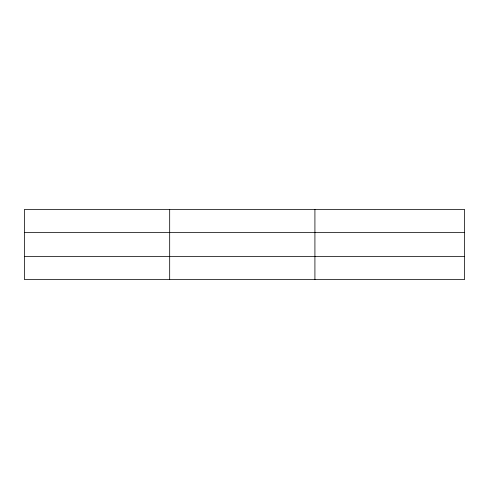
<?xml version="1.0" encoding="UTF-8"?>
<svg xmlns="http://www.w3.org/2000/svg" width="489" height="489" viewBox="0 0 489 489"><rect width="100%" height="100%" fill="white"/><g stroke="black" fill="none" stroke-linecap="round" stroke-linejoin="round"><path stroke-width="0.73" d="M169.683 279.58L169.683 209.42M314.916 279.58L314.916 209.42M464.55 256.425L464.55 279.58L24.45 279.58L24.45 209.42L464.55 209.42L464.55 256.425L24.45 256.425M24.45 232.575L464.55 232.575"/></g></svg>
